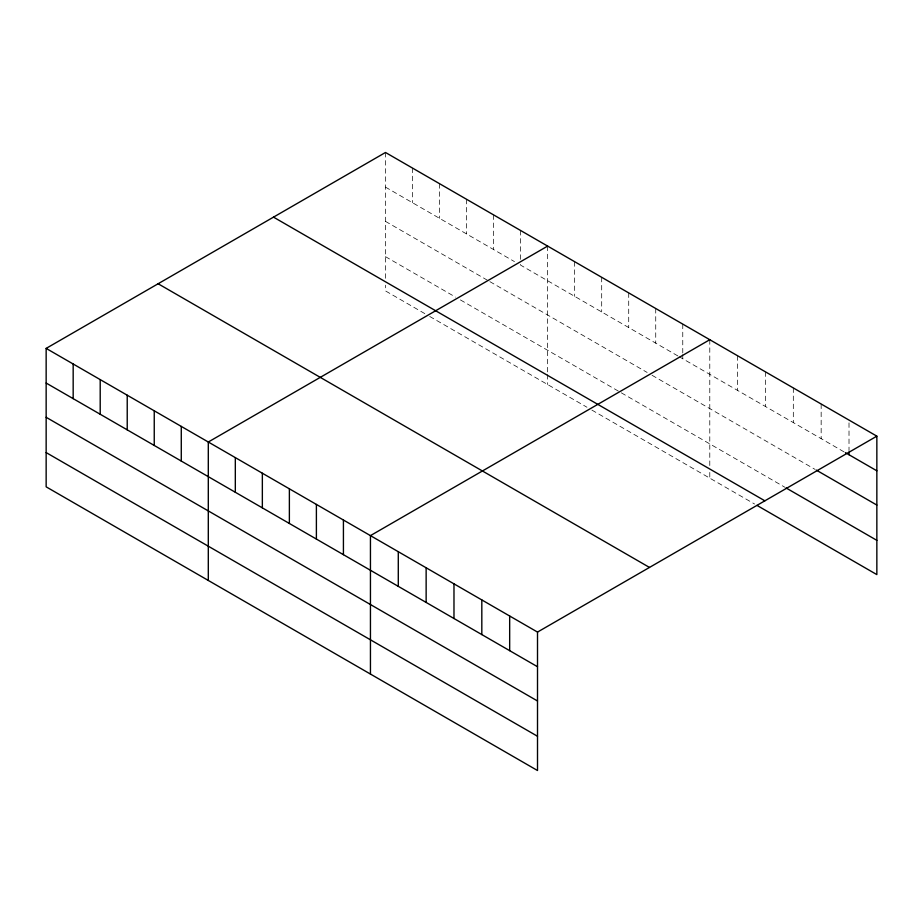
<?xml version="1.0" encoding="UTF-8"?>
<svg xmlns="http://www.w3.org/2000/svg" width="923" height="923" viewBox="0 0 923 923"><rect width="100%" height="100%" fill="white"/><g stroke="black" fill="none" stroke-linecap="round" stroke-linejoin="round"><path stroke-width="0.69" stroke-dasharray="4.62 3.46" d="M385.491 187.127L514.469 261.601M677.851 355.92L520.618 265.143L520.618 260.99M679.074 356.636L844.164 451.947M385.491 221.382L488.682 280.95M489.905 281.665L647.138 372.442M652.053 375.28L815.113 469.415M385.491 256.663L455.512 297.091M460.427 299.929L620.118 392.125M621.341 392.84L784.85 487.229M424.799 313.612L385.491 290.918L385.491 285.207M429.714 316.451L586.947 407.228M591.862 410.066L754.576 504.004M849.01 422.861L849.01 450.586M821.158 404.02L821.158 438.667M793.319 387.937L793.319 422.584M765.479 371.865L765.479 406.512M737.627 355.793L737.627 390.441M709.787 339.71L709.787 466.726M709.787 472.438L709.787 478.149M682.766 324.111L682.766 353.221M682.766 354.605L682.766 358.759M655.734 308.513L655.734 343.16M628.713 292.903L628.713 327.55M601.692 277.304L601.692 311.951M574.66 261.705L574.66 296.352M547.639 246.095L547.639 373.111M547.639 374.542L547.639 384.533M520.618 230.496L520.618 259.605M493.586 214.897L493.586 249.545M466.565 199.287L466.565 233.934M439.544 183.689L439.544 218.336M412.512 168.09L412.512 202.737M385.491 152.48L385.491 279.496"/><path stroke-width="1.38" d="M46.15 348.398L537.509 632.082L537.509 770.52L46.15 486.836L46.15 348.398L385.491 152.48L876.85 436.164L876.85 574.602L756.998 505.4M547.639 246.095L208.298 442.013L208.298 580.452M709.787 339.71L370.446 535.628L370.446 674.067M537.509 632.082L876.85 436.164M845.376 452.639L876.85 470.811M816.324 470.119L876.85 505.066M786.05 487.932L876.85 540.347M273.508 217.136L764.867 500.82M158.133 283.753L649.492 567.437M46.15 383.045L537.509 666.729M46.15 417.3L537.509 700.984M46.15 452.582L537.509 736.266M849.01 451.97L849.01 454.739M509.669 616.01L509.669 650.657M481.818 599.938L481.818 634.586M453.978 583.855L453.978 618.502M426.138 567.783L426.138 602.431M398.286 551.712L398.286 586.359M343.425 520.03L343.425 554.677M316.393 504.431L316.393 539.078M289.372 488.821L289.372 523.468M262.351 473.222L262.351 507.869M235.319 457.623L235.319 492.271M181.277 426.414L181.277 461.062M154.245 410.816L154.245 445.463M127.224 395.206L127.224 429.853M100.203 379.607L100.203 414.254M73.171 364.008L73.171 398.655"/></g></svg>
